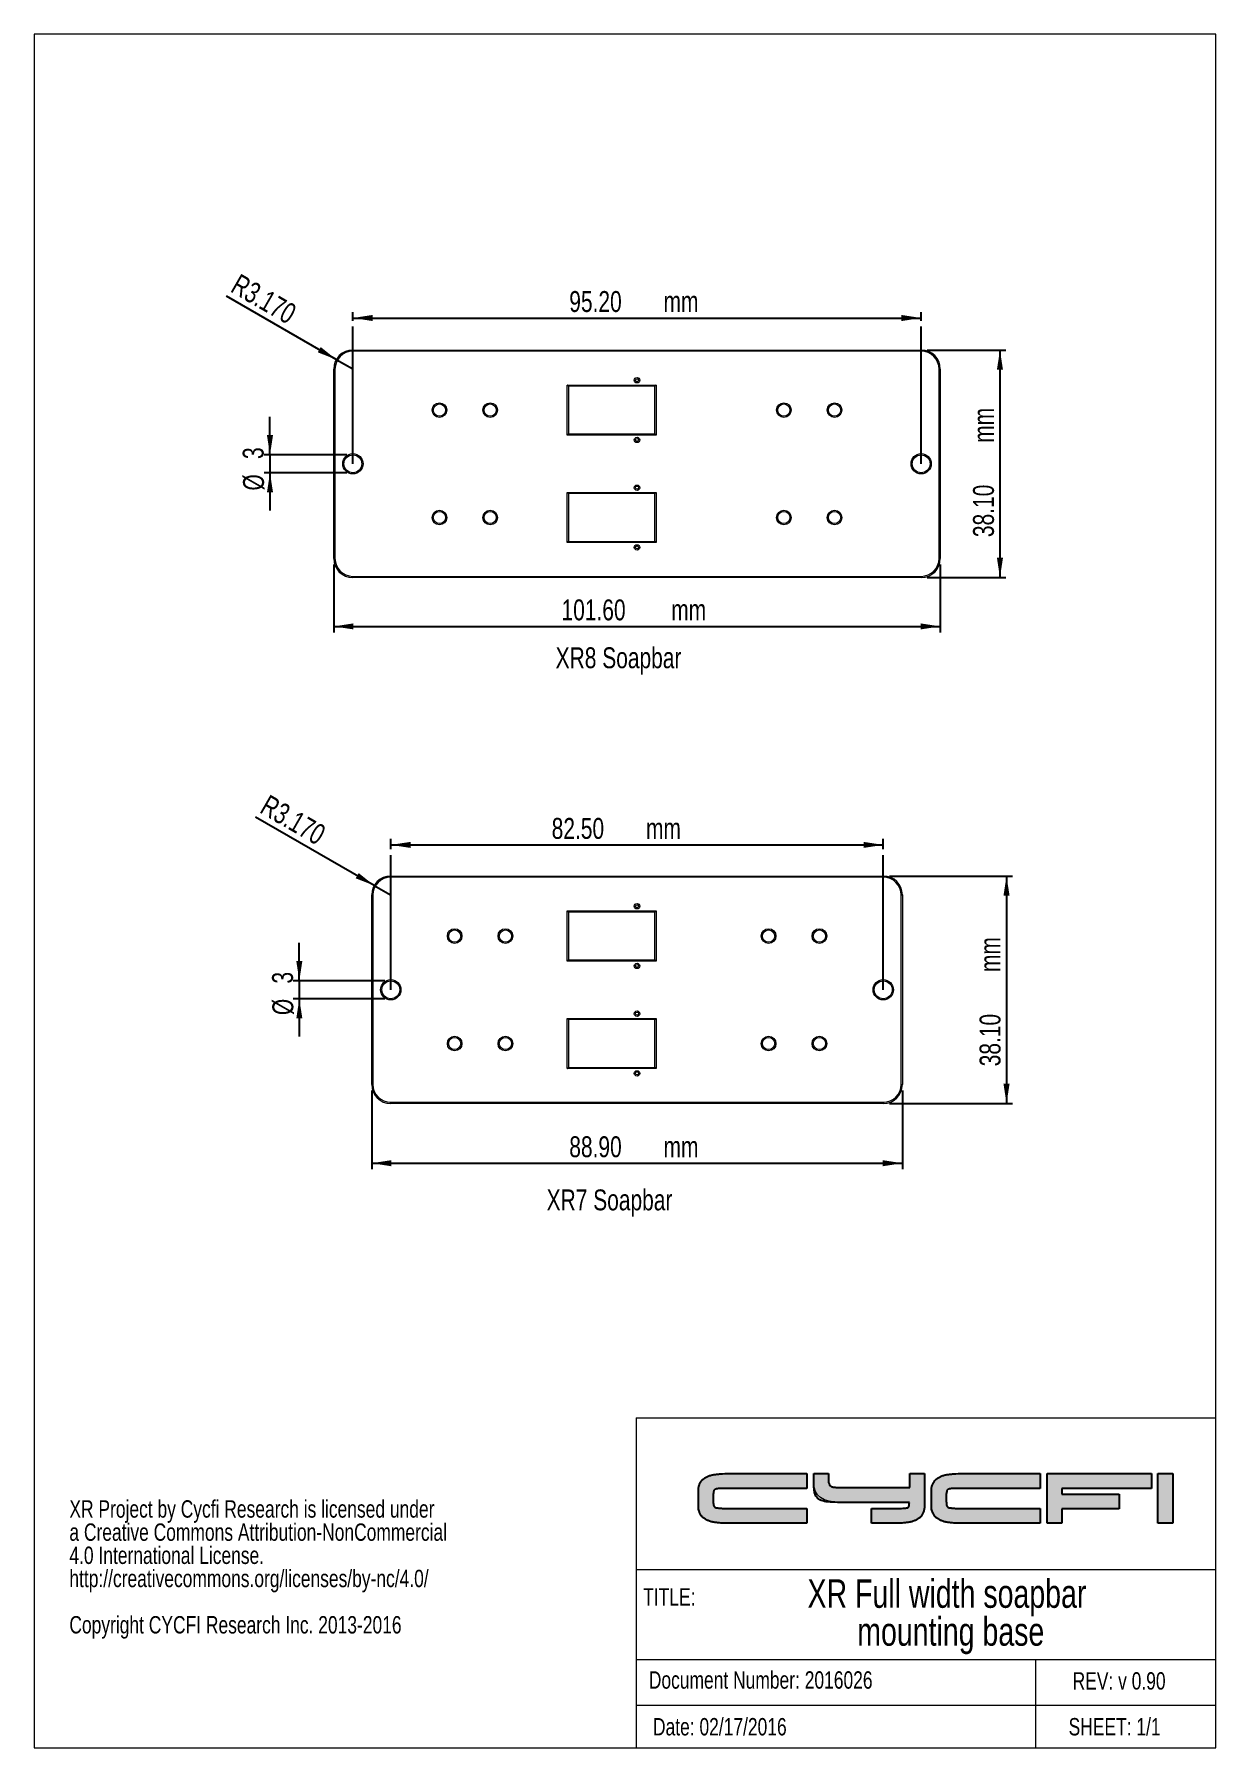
# Model space of a CAD drawing. Header units: millimetres. Extents: x 6 to 204, y 5 to 292.
import ezdxf

# ---------------------------------------------------------------- set-up
doc = ezdxf.new("R2010")
doc.units = ezdxf.units.MM
doc.layers.add('LAYER_1', color=179, linetype='Continuous')
doc.layers.add('SLD-0', color=179, linetype='Continuous')
doc.styles.add('SLDTEXTSTYLE0', font='TXT', dxfattribs={"width": 0.75})
doc.dimstyles.new('SLDDIMSTYLE0', dxfattribs={"dimtxt": 3.5, "dimasz": 3.302, "dimexe": 0, "dimexo": 0.0625, "dimgap": 0.875, "dimtad": 1, "dimrnd": 1e-09, "dimzin": 4, "dimdsep": 46, "dimtxsty": 'SLDTEXTSTYLE0', "dimsah": 1, "dimcen": 0.09, "dimadec": 0, "dimazin": 1, "dimtfac": 1, "dimtofl": 0, "dimtmove": 0, "dimatfit": 3, "dimfxl": 1, "dimfrac": 2, "dimtolj": 1, "dimtzin": 12, "dimarcsym": 0})
doc.dimstyles.new('SLDDIMSTYLE1', dxfattribs={"dimtxt": 3.5, "dimasz": 3.302, "dimexe": 0, "dimexo": 0.0625, "dimgap": 0.875, "dimtad": 1, "dimdec": 3, "dimrnd": 1e-09, "dimzin": 12, "dimdsep": 46, "dimtxsty": 'SLDTEXTSTYLE0', "dimsah": 1, "dimcen": 0.09, "dimadec": 0, "dimazin": 3, "dimtfac": 1, "dimtdec": 3, "dimtmove": 0, "dimatfit": 0, "dimfxl": 1, "dimfrac": 2, "dimtolj": 1, "dimtzin": 12, "dimarcsym": 0})
doc.dimstyles.new('SLDDIMSTYLE2', dxfattribs={"dimtxt": 3.5, "dimasz": 3.302, "dimexe": 0, "dimexo": 0.0625, "dimgap": 0.875, "dimtad": 1, "dimdec": 3, "dimrnd": 1e-09, "dimzin": 4, "dimdsep": 46, "dimtxsty": 'SLDTEXTSTYLE0', "dimsah": 1, "dimcen": 0, "dimadec": 0, "dimazin": 1, "dimtfac": 1, "dimtdec": 3, "dimtofl": 0, "dimtmove": 0, "dimatfit": 3, "dimfxl": 1, "dimfrac": 2, "dimtolj": 1, "dimtzin": 12, "dimarcsym": 0})

# ---------------------------------------------------------------- blocks, each defined once
blk = doc.blocks.new('SW_NOTE_0')
at = {"color": 0, "linetype": 'Continuous', "lineweight": 0, "char_height": 4.7625, "attachment_point": 2, "style": 'SLDTEXTSTYLE0'}
for s, insert in [('XR Full width soapbar', (32.44, 6.14)), ('mounting base', (33.08, -0.21))]:
    blk.add_mtext(s, dxfattribs=dict(at, insert=insert))
blk = doc.blocks.new('SW_NOTE_1')
at = {"color": 0, "linetype": 'Continuous', "lineweight": 0, "char_height": 2.9104, "attachment_point": 1, "style": 'SLDTEXTSTYLE0'}
for s, insert in [('XR Project by Cycfi Research is licensed under', (0, 3.75)), ('a Creative Commons Attribution-NonCommercial', (0, -0.13)), ('4.0 International License.', (0, -4.01)), ('http://creativecommons.org/licenses/by-nc/4.0/', (0, -7.89)), ('Copyright CYCFI Research Inc. 2013-2016', (0, -15.65))]:
    blk.add_mtext(s, dxfattribs=dict(at, insert=insert))
blk = doc.blocks.new('_D')
at = {"layer": 'SLD-0'}
for p, q in [((59.77, 243.55), (59.77, 245)), ((59.77, 244), (154.97, 244)), ((154.97, 243.55), (154.97, 245))]:
    blk.add_line(p, q, dxfattribs=at)
for points in [[(59.77, 244), (63.07, 243.49), (63.07, 244.51)], [(154.97, 244), (151.67, 244.51), (151.67, 243.49)]]:
    blk.add_solid(points, dxfattribs=at)
at = {"layer": 'SLD-0', "char_height": 3.5, "attachment_point": 1, "style": 'SLDTEXTSTYLE0'}
for s, insert in [('95.20', (96.02, 248.51, 0.1)), ('mm', (111.81, 248.51, 0.1))]:
    blk.add_mtext(s, dxfattribs=dict(at, insert=insert))
blk = doc.blocks.new('_D_1')
at = {"layer": 'SLD-0'}
for p, q in [((66.12, 155.02), (66.12, 156.75)), ((66.12, 155.75), (148.62, 155.75)), ((148.62, 155.02), (148.62, 156.75))]:
    blk.add_line(p, q, dxfattribs=at)
for points in [[(66.12, 155.75), (69.42, 155.24), (69.42, 156.25)], [(148.62, 155.75), (145.32, 156.25), (145.32, 155.24)]]:
    blk.add_solid(points, dxfattribs=at)
at = {"layer": 'SLD-0', "char_height": 3.5, "attachment_point": 1, "style": 'SLDTEXTSTYLE0'}
for s, insert in [('82.50', (93.07, 160.26, 0.1)), ('mm', (108.87, 160.26, 0.1))]:
    blk.add_mtext(s, dxfattribs=dict(at, insert=insert))
blk = doc.blocks.new('_D_2')
at = {"layer": 'SLD-0'}
for p, q in [((156, 238.63), (169.17, 238.63)), ((168.17, 238.63), (168.17, 200.53)), ((156, 200.53), (169.17, 200.53))]:
    blk.add_line(p, q, dxfattribs=at)
for points in [[(168.17, 238.63), (167.66, 235.33), (168.68, 235.33)], [(168.17, 200.53), (168.68, 203.83), (167.66, 203.83)]]:
    blk.add_solid(points, dxfattribs=at)
at = {"layer": 'SLD-0', "char_height": 3.5, "attachment_point": 1, "rotation": 90, "style": 'SLDTEXTSTYLE0'}
for s, insert in [('mm', (163.66, 223.1, -48.85)), ('38.10', (163.66, 207.3, -48.85))]:
    blk.add_mtext(s, dxfattribs=dict(at, insert=insert))
blk = doc.blocks.new('_D_3')
at = {"layer": 'SLD-0'}
for p, q in [((45.88, 221.08), (45.88, 227.43)), ((58.77, 221.08), (44.88, 221.08)), ((45.88, 221.08), (45.88, 218.08)), ((58.77, 218.08), (44.88, 218.08)), ((45.88, 218.08), (45.88, 211.73))]:
    blk.add_line(p, q, dxfattribs=at)
for points in [[(45.88, 221.08), (46.39, 224.38), (45.37, 224.38)], [(45.88, 218.08), (45.37, 214.78), (46.39, 214.78)]]:
    blk.add_solid(points, dxfattribs=at)
at = {"layer": 'SLD-0', "char_height": 3.5, "attachment_point": 1, "rotation": 90, "style": 'SLDTEXTSTYLE0'}
for s, insert in [('3', (41.31, 220.38, -48.85)), ('%%c', (41.37, 215.1, -48.85))]:
    blk.add_mtext(s, dxfattribs=dict(at, insert=insert))
blk = doc.blocks.new('_D_4')
at = {"layer": 'SLD-0'}
for q in [(38.58, 247.67), (59.74, 235.46)]:
    blk.add_line((56.99, 237.04), q, dxfattribs=at)
blk.add_solid([(56.99, 237.04), (54.39, 239.13), (53.88, 238.25)], dxfattribs=at)
at = {"layer": 'SLD-0', "insert": (40.82, 251.54, -48.85), "char_height": 3.5, "attachment_point": 1, "rotation": 330, "style": 'SLDTEXTSTYLE0'}
blk.add_mtext('R3.170', dxfattribs=at)
blk = doc.blocks.new('_D_5')
at = {"layer": 'SLD-0'}
for p, q in [((56.57, 202.7), (56.57, 191.34)), ((158.17, 202.7), (158.17, 191.34)), ((56.57, 192.34), (158.17, 192.34))]:
    blk.add_line(p, q, dxfattribs=at)
for points in [[(56.57, 192.34), (59.87, 191.84), (59.87, 192.85)], [(158.17, 192.34), (154.87, 192.85), (154.87, 191.84)]]:
    blk.add_solid(points, dxfattribs=at)
at = {"layer": 'SLD-0', "char_height": 3.5, "attachment_point": 1, "style": 'SLDTEXTSTYLE0'}
for s, insert in [('101.60', (94.72, 196.86, -48.85)), ('mm', (113.1, 196.86, -48.85))]:
    blk.add_mtext(s, dxfattribs=dict(at, insert=insert))
blk = doc.blocks.new('_D_6')
at = {"layer": 'SLD-0'}
for p, q in [((50.79, 132.98), (50.79, 139.33)), ((65.12, 132.98), (49.79, 132.98)), ((50.79, 132.98), (50.79, 129.98)), ((65.12, 129.98), (49.79, 129.98)), ((50.79, 129.98), (50.79, 123.63))]:
    blk.add_line(p, q, dxfattribs=at)
for points in [[(50.79, 132.98), (51.3, 136.28), (50.29, 136.28)], [(50.79, 129.98), (50.29, 126.68), (51.3, 126.68)]]:
    blk.add_solid(points, dxfattribs=at)
at = {"layer": 'SLD-0', "char_height": 3.5, "attachment_point": 1, "rotation": 90, "style": 'SLDTEXTSTYLE0'}
for s, insert in [('3', (46.23, 132.52, -48.85)), ('%%c', (46.28, 127.24, -48.85))]:
    blk.add_mtext(s, dxfattribs=dict(at, insert=insert))
blk = doc.blocks.new('_D_7')
at = {"layer": 'SLD-0'}
for q in [(43.48, 160.41), (66.09, 147.36)]:
    blk.add_line((63.34, 148.94), q, dxfattribs=at)
blk.add_solid([(63.34, 148.94), (60.74, 151.03), (60.23, 150.15)], dxfattribs=at)
at = {"layer": 'SLD-0', "insert": (45.72, 164.29, -48.85), "char_height": 3.5, "attachment_point": 1, "rotation": 330, "style": 'SLDTEXTSTYLE0'}
blk.add_mtext('R3.170', dxfattribs=at)
blk = doc.blocks.new('_D_8')
at = {"layer": 'SLD-0'}
for p, q in [((62.92, 114.6), (62.92, 101.43)), ((151.82, 114.6), (151.82, 101.43)), ((62.92, 102.43), (151.82, 102.43))]:
    blk.add_line(p, q, dxfattribs=at)
for points in [[(62.92, 102.43), (66.22, 101.92), (66.22, 102.94)], [(151.82, 102.43), (148.52, 102.94), (148.52, 101.92)]]:
    blk.add_solid(points, dxfattribs=at)
at = {"layer": 'SLD-0', "char_height": 3.5, "attachment_point": 1, "style": 'SLDTEXTSTYLE0'}
for s, insert in [('88.90', (96.02, 106.94, -48.85)), ('mm', (111.81, 106.94, -48.85))]:
    blk.add_mtext(s, dxfattribs=dict(at, insert=insert))
blk = doc.blocks.new('_D_9')
at = {"layer": 'SLD-0'}
for p, q in [((149.65, 150.53), (170.27, 150.53)), ((169.27, 150.53), (169.27, 112.43)), ((149.65, 112.43), (170.27, 112.43))]:
    blk.add_line(p, q, dxfattribs=at)
for points in [[(169.27, 150.53), (168.76, 147.23), (169.78, 147.23)], [(169.27, 112.43), (169.78, 115.73), (168.76, 115.73)]]:
    blk.add_solid(points, dxfattribs=at)
at = {"layer": 'SLD-0', "char_height": 3.5, "attachment_point": 1, "rotation": 90, "style": 'SLDTEXTSTYLE0'}
for s, insert in [('mm', (164.76, 134.45, -48.85)), ('38.10', (164.76, 118.66, -48.85))]:
    blk.add_mtext(s, dxfattribs=dict(at, insert=insert))
blk = doc.blocks.new('BLOCK 2')
at = {"layer": 'LAYER_1', "lineweight": 0}
for p, q in [((12.25, -6.33), (25.47, -6.33)), ((25.47, -6.33), (25.47, -8.81)), ((26.62, -6.33), (29.1, -6.33)), ((29.1, -6.33), (29.1, -7.85)), ((42.69, -8.67), (42.69, -6.33)), ((42.69, -6.33), (45.17, -6.33)), ((45.17, -6.33), (45.17, -11.29)), ((51.3, -6.33), (64.52, -6.33)), ((64.52, -6.33), (64.52, -8.81)), ((65.68, -6.33), (83.16, -6.33)), ((65.68, -14.64), (65.68, -6.33)), ((83.16, -6.33), (83.16, -8.81)), ((84.26, -14.64), (84.26, -6.33)), ((84.26, -6.33), (86.74, -6.33)), ((86.74, -6.33), (86.74, -14.64)), ((7.27, -11.64), (7.27, -9.33)), ((9.75, -9.97), (9.75, -11)), ((25.47, -8.81), (12.25, -8.81)), ((31.24, -8.67), (42.69, -8.67)), ((46.32, -11.64), (46.32, -9.33)), ((48.8, -9.97), (48.8, -10.65)), ((64.52, -8.81), (51.3, -8.81)), ((68.16, -8.81), (68.14, -9.77)), ((68.14, -9.77), (77.79, -9.78)), ((83.16, -8.81), (68.16, -8.81)), ((77.79, -9.78), (77.79, -12.25)), ((12.25, -12.16), (25.47, -12.16)), ((25.47, -12.16), (25.47, -14.64)), ((36.26, -14.64), (36.26, -12.16)), ((36.26, -12.16), (40.19, -12.16)), ((51.3, -12.16), (64.52, -12.16)), ((64.52, -12.16), (64.52, -14.64)), ((77.79, -12.25), (68.14, -12.25)), ((68.14, -12.25), (68.16, -14.64)), ((25.47, -14.64), (12.25, -14.64)), ((40.19, -14.64), (36.26, -14.64)), ((64.52, -14.64), (51.3, -14.64)), ((68.16, -14.64), (65.68, -14.64)), ((86.74, -14.64), (84.26, -14.64))]:
    blk.add_line(p, q, dxfattribs=at)
for points, degree in [([(7.27, -9.33), (7.27, -8.77), (7.38, -8.29), (7.6, -7.9)], 3), ([(7.6, -7.9), (7.82, -7.49), (8.16, -7.16), (8.61, -6.92)], 3), ([(8.61, -6.92), (9.02, -6.7), (9.54, -6.55), (10.16, -6.46)], 3), ([(10.16, -6.46), (10.74, -6.37), (11.45, -6.33), (12.25, -6.33)], 3), ([(26.62, -7.82), (26.62, -7.56), (26.62, -6.33)], 2), ([(31.25, -11.15), (28.11, -11.14), (26.62, -10.13), (26.62, -7.82)], 3), ([(29.1, -7.85), (29.1, -8.01), (29.12, -7.86), (29.16, -8.03)], 3), ([(29.16, -8.03), (29.2, -8.18), (29.33, -8.32), (29.45, -8.41)], 3), ([(29.45, -8.41), (29.61, -8.53), (29.73, -8.55), (30.02, -8.6)], 3), ([(30.02, -8.6), (30.33, -8.65), (30.74, -8.67), (31.24, -8.67)], 3), ([(46.32, -9.33), (46.32, -8.77), (46.43, -8.29), (46.64, -7.9)], 3), ([(46.64, -7.9), (46.86, -7.49), (47.2, -7.16), (47.65, -6.92)], 3), ([(47.65, -6.92), (48.07, -6.7), (48.59, -6.55), (49.21, -6.46)], 3), ([(49.21, -6.46), (49.79, -6.37), (50.49, -6.33), (51.3, -6.33)], 3), ([(9.8, -9.47), (9.76, -9.77), (9.75, -9.83), (9.75, -9.97)], 3), ([(9.75, -11), (9.75, -11.14), (9.78, -11.3), (9.8, -11.51)], 3), ([(10.04, -8.99), (9.89, -9.09), (9.85, -9.23), (9.8, -9.47)], 3), ([(10.67, -8.83), (10.24, -8.88), (10.15, -8.94), (10.04, -8.99)], 3), ([(12.25, -8.81), (11.59, -8.81), (11.05, -8.79), (10.67, -8.83)], 3), ([(42.62, -11.15), (34.39, -11.15), (31.25, -11.15)], 2), ([(42.49, -11.93), (42.63, -11.81), (42.6, -11.16), (42.62, -11.15)], 3), ([(45.17, -11.29), (45.17, -11.84), (45.06, -12.68), (44.85, -13.07)], 3), ([(48.85, -9.47), (48.81, -9.77), (48.8, -9.83), (48.8, -9.97)], 3), ([(48.8, -10.65), (48.8, -10.78), (48.82, -11.3), (48.85, -11.51)], 3), ([(49.09, -8.99), (48.93, -9.09), (48.9, -9.23), (48.85, -9.47)], 3), ([(49.71, -8.83), (49.29, -8.88), (49.19, -8.94), (49.09, -8.99)], 3), ([(51.3, -8.81), (50.64, -8.81), (50.09, -8.79), (49.71, -8.83)], 3), ([(7.6, -13.07), (7.38, -12.68), (7.27, -12.2), (7.27, -11.64)], 3), ([(8.61, -14.05), (8.16, -13.81), (7.82, -13.48), (7.6, -13.07)], 3), ([(10.16, -14.51), (9.54, -14.43), (9.02, -14.27), (8.61, -14.05)], 3), ([(9.8, -11.51), (9.81, -11.51), (9.81, -11.76), (10.03, -11.92)], 3), ([(10.03, -11.92), (10.28, -12.11), (10.4, -12.07), (10.69, -12.1)], 3), ([(10.69, -12.1), (11.07, -12.14), (11.59, -12.16), (12.25, -12.16)], 3), ([(40.19, -12.16), (40.85, -12.16), (41.4, -12.16), (41.78, -12.12)], 3), ([(41.78, -12.12), (42.2, -12.08), (42.36, -12.05), (42.49, -11.93)], 3), ([(43.84, -14.05), (43.42, -14.27), (42.9, -14.43), (42.28, -14.51)], 3), ([(44.85, -13.07), (44.63, -13.48), (44.29, -13.81), (43.84, -14.05)], 3), ([(46.64, -13.07), (46.43, -12.68), (46.32, -12.2), (46.32, -11.64)], 3), ([(47.65, -14.05), (47.2, -13.81), (46.86, -13.48), (46.64, -13.07)], 3), ([(49.21, -14.51), (48.59, -14.43), (48.07, -14.27), (47.65, -14.05)], 3), ([(48.85, -11.51), (48.85, -11.51), (48.86, -11.76), (49.07, -11.92)], 3), ([(49.07, -11.92), (49.32, -12.11), (49.45, -12.07), (49.74, -12.1)], 3), ([(49.74, -12.1), (50.12, -12.14), (50.64, -12.16), (51.3, -12.16)], 3), ([(12.25, -14.64), (11.45, -14.64), (10.74, -14.6), (10.16, -14.51)], 3), ([(42.28, -14.51), (41.7, -14.6), (41, -14.64), (40.19, -14.64)], 3), ([(51.3, -14.64), (50.49, -14.64), (49.79, -14.6), (49.21, -14.51)], 3)]:
    blk.add_open_spline(points, degree=degree, dxfattribs=at)

msp = doc.modelspace()

# ---------------------------------------------------------------- hatches: boundary and pattern name
at = {"layer": 'LAYER_1'}
h = msp.add_hatch(color=250, dxfattribs=at)
edge = h.paths.add_edge_path(flags=0)
edge.add_line((135.8423, 44.6035), (135.8423, 42.1265))
edge.add_line((135.8423, 42.1265), (122.6238, 42.1265))
edge.add_spline(control_points=[(122.6238, 42.1265), (121.8177, 42.1265), (121.1145, 42.1688), (120.5333, 42.2525), (119.9167, 42.3411), (119.3937, 42.4985), (118.9796, 42.7194), (118.529, 42.9595), (118.1882, 43.2871), (117.9674, 43.6933), (117.7542, 44.0853), (117.6453, 44.5683), (117.6453, 45.1285)], knot_values=[0, 0, 0, 0, 1, 2, 3, 4, 5, 6, 7, 8, 9, 10, 10, 10, 10], weights=[1, 1, 1, 1, 1, 1, 1, 1, 1, 1, 1, 1, 1], degree=3, periodic=0)
edge.add_line((117.6453, 45.1285), (117.6453, 47.4333))
edge.add_spline(control_points=[(117.6453, 47.4333), (117.6453, 47.9935), (117.7542, 48.4765), (117.9678, 48.8689), (118.1882, 49.2747), (118.529, 49.6023), (118.9799, 49.8428), (119.3937, 50.0633), (119.9167, 50.2207), (120.5337, 50.3092), (121.1169, 50.393), (121.8201, 50.4353), (122.6238, 50.4353)], knot_values=[0, 0, 0, 0, 1, 2, 3, 4, 5, 6, 7, 8, 9, 10, 10, 10, 10], weights=[1, 1, 1, 1, 1, 1, 1, 1, 1, 1, 1, 1, 1], degree=3, periodic=0)
edge.add_line((122.6238, 50.4353), (135.8423, 50.4353))
edge.add_line((135.8423, 50.4353), (135.8423, 47.9583))
edge.add_line((135.8423, 47.9583), (122.6238, 47.9583))
edge.add_spline(control_points=[(122.6238, 47.9583), (121.9658, 47.9583), (121.4194, 47.9742), (121.0404, 47.9318), (120.6136, 47.8846), (120.5182, 47.8315), (120.4165, 47.7723), (120.257, 47.6793), (120.2229, 47.5404), (120.1712, 47.2975), (120.1351, 47.0016), (120.1227, 46.9327), (120.1227, 46.7946)], knot_values=[0, 0, 0, 0, 1, 2, 3, 4, 5, 6, 7, 8, 9, 10, 10, 10, 10], weights=[1, 1, 1, 1, 1, 1, 1, 1, 1, 1, 1, 1, 1], degree=3, periodic=0)
edge.add_line((120.1227, 46.7946), (120.1227, 45.7669))
edge.add_spline(control_points=[(120.1227, 45.7669), (120.1227, 45.6291), (120.1478, 45.471), (120.173, 45.2608), (120.1785, 45.2532), (120.1854, 45.0072), (120.3983, 44.8443), (120.6474, 44.6538), (120.7748, 44.6979), (121.0615, 44.6669), (121.4411, 44.6259), (121.9665, 44.6035), (122.6238, 44.6035)], knot_values=[0, 0, 0, 0, 1, 2, 3, 4, 5, 6, 7, 8, 9, 10, 10, 10, 10], weights=[1, 1, 1, 1, 1, 1, 1, 1, 1, 1, 1, 1, 1], degree=3, periodic=0)
edge.add_line((122.6238, 44.6035), (135.8423, 44.6035))
h = msp.add_hatch(color=250, dxfattribs=at)
edge = h.paths.add_edge_path(flags=0)
edge.add_spline(control_points=[(155.542, 45.4813), (155.542, 44.9225), (155.4335, 44.085), (155.2199, 43.6929), (154.9987, 43.2868), (154.6584, 42.9595), (154.2081, 42.719), (153.794, 42.4978), (153.2714, 42.3414), (152.654, 42.2525), (152.0711, 42.1685), (151.368, 42.1265), (150.5639, 42.1265)], knot_values=[0, 0, 0, 0, 1, 2, 3, 4, 5, 6, 7, 8, 9, 10, 10, 10, 10], weights=[1, 1, 1, 1, 1, 1, 1, 1, 1, 1, 1, 1, 1], degree=3, periodic=0)
edge.add_line((150.5639, 42.1265), (146.6282, 42.1265))
edge.add_line((146.6282, 42.1265), (146.6282, 44.6031))
edge.add_line((146.6282, 44.6031), (150.5639, 44.6031))
edge.add_spline(control_points=[(150.5639, 44.6031), (151.2212, 44.6031), (151.7741, 44.6018), (152.149, 44.6441), (152.57, 44.691), (152.7277, 44.7158), (152.8642, 44.8343), (153.002, 44.9542), (152.9744, 45.6019), (152.9944, 45.6201)], knot_values=[0, 0, 0, 0, 1, 2, 3, 4, 5, 6, 7, 7, 7, 7], weights=[1, 1, 1, 1, 1, 1, 1, 1, 1, 1], degree=3, periodic=0)
edge.add_spline(control_points=[(152.9944, 45.6201), (144.7582, 45.6156), (141.6197, 45.6201), (138.4812, 45.6246), (136.993, 46.6337), (136.993, 48.9498), (136.993, 49.2115), (136.993, 50.4353)], knot_values=[0, 0, 0, 0, 1, 2, 3, 4, 5, 5, 5, 5], weights=[1, 1, 1, 1, 1, 1, 1, 1], degree=3, periodic=0)
edge.add_line((136.993, 50.4353), (139.4696, 50.4353))
edge.add_line((139.4696, 50.4353), (139.4696, 48.9202))
edge.add_spline(control_points=[(139.4696, 48.9202), (139.4696, 48.7579), (139.4917, 48.9098), (139.5368, 48.7397), (139.5764, 48.5901), (139.6977, 48.4513), (139.8172, 48.3607), (139.9823, 48.2363), (140.107, 48.2136), (140.3878, 48.1702), (140.6995, 48.1216), (141.1102, 48.0968), (141.6077, 48.0968)], knot_values=[0, 0, 0, 0, 1, 2, 3, 4, 5, 6, 7, 8, 9, 10, 10, 10, 10], weights=[1, 1, 1, 1, 1, 1, 1, 1, 1, 1, 1, 1, 1], degree=3, periodic=0)
edge.add_line((141.6077, 48.0968), (153.065, 48.0968))
edge.add_line((153.065, 48.0968), (153.065, 50.4353))
edge.add_line((153.065, 50.4353), (155.542, 50.4353))
edge.add_line((155.542, 50.4353), (155.542, 45.4813))
h = msp.add_hatch(color=250, dxfattribs=at)
edge = h.paths.add_edge_path(flags=0)
edge.add_line((174.8892, 44.6035), (174.8892, 42.1265))
edge.add_line((174.8892, 42.1265), (161.6703, 42.1265))
edge.add_spline(control_points=[(161.6703, 42.1265), (160.8642, 42.1265), (160.1607, 42.1688), (159.5799, 42.2525), (158.9632, 42.3411), (158.4402, 42.4985), (158.0261, 42.7194), (157.5757, 42.9595), (157.235, 43.2871), (157.0138, 43.6933), (156.8005, 44.0853), (156.692, 44.5683), (156.692, 45.1285)], knot_values=[0, 0, 0, 0, 1, 2, 3, 4, 5, 6, 7, 8, 9, 10, 10, 10, 10], weights=[1, 1, 1, 1, 1, 1, 1, 1, 1, 1, 1, 1, 1], degree=3, periodic=0)
edge.add_line((156.692, 45.1285), (156.692, 47.4333))
edge.add_spline(control_points=[(156.692, 47.4333), (156.692, 47.9935), (156.8005, 48.4765), (157.0141, 48.8689), (157.235, 49.2747), (157.5757, 49.6023), (158.0261, 49.8428), (158.4402, 50.0633), (158.9632, 50.2207), (159.5806, 50.3092), (160.1635, 50.393), (160.867, 50.4353), (161.6703, 50.4353)], knot_values=[0, 0, 0, 0, 1, 2, 3, 4, 5, 6, 7, 8, 9, 10, 10, 10, 10], weights=[1, 1, 1, 1, 1, 1, 1, 1, 1, 1, 1, 1, 1], degree=3, periodic=0)
edge.add_line((161.6703, 50.4353), (174.8892, 50.4353))
edge.add_line((174.8892, 50.4353), (174.8892, 47.9583))
edge.add_line((174.8892, 47.9583), (161.6703, 47.9583))
edge.add_spline(control_points=[(161.6703, 47.9583), (161.0123, 47.9583), (160.4659, 47.9742), (160.087, 47.9318), (159.6605, 47.8846), (159.5647, 47.8315), (159.4627, 47.7723), (159.3036, 47.6793), (159.2698, 47.5404), (159.2181, 47.2975), (159.1816, 47.0016), (159.1692, 46.9327), (159.1692, 46.7946)], knot_values=[0, 0, 0, 0, 1, 2, 3, 4, 5, 6, 7, 8, 9, 10, 10, 10, 10], weights=[1, 1, 1, 1, 1, 1, 1, 1, 1, 1, 1, 1, 1], degree=3, periodic=0)
edge.add_line((159.1692, 46.7946), (159.1692, 46.1197))
edge.add_spline(control_points=[(159.1692, 46.1197), (159.1692, 45.9819), (159.194, 45.471), (159.2195, 45.2608), (159.225, 45.2532), (159.2319, 45.0072), (159.4448, 44.8443), (159.6936, 44.6538), (159.8217, 44.6979), (160.1083, 44.6669), (160.4873, 44.6259), (161.013, 44.6035), (161.6703, 44.6035)], knot_values=[0, 0, 0, 0, 1, 2, 3, 4, 5, 6, 7, 8, 9, 10, 10, 10, 10], weights=[1, 1, 1, 1, 1, 1, 1, 1, 1, 1, 1, 1, 1], degree=3, periodic=0)
edge.add_line((161.6703, 44.6035), (174.8892, 44.6035))
for points in [[(176.0516, 42.1265), (176.0516, 50.4353), (193.5299, 50.4353), (193.5299, 47.9587), (178.5286, 47.9587), (178.5079, 46.9925), (188.1652, 46.9852), (188.1652, 44.5153), (178.5079, 44.5153), (178.5286, 42.1265)], [(197.1121, 50.4353), (197.1121, 42.1265), (194.6351, 42.1265), (194.6351, 50.4353)]]:
    msp.add_hatch(color=250, dxfattribs=at).paths.add_polyline_path(points, flags=0)

# ---------------------------------------------------------------- linework, layer by layer
at = {"color": 7, "linetype": 'Continuous', "lineweight": 0}
for p, q in [((6.3896, 291.5248), (6.3896, 4.5248)), ((17.1188, 291.5248), (6.3896, 291.5248)), ((204.3188, 291.5248), (17.1188, 291.5248)), ((204.3188, 4.5248), (204.3188, 291.5248)), ((107.2405, 59.7748), (204.3188, 59.7748)), ((107.2405, 59.7748), (107.2405, 4.5248)), ((204.3188, 34.3011), (107.2405, 34.3011)), ((107.2405, 19.2843), (204.3188, 19.2843)), ((174.162, 11.6742), (174.162, 19.2843)), ((107.2405, 11.6742), (204.3188, 11.6742)), ((174.162, 4.5248), (174.162, 11.6742)), ((6.3896, 4.5248), (17.1188, 4.5248)), ((17.1188, 4.5248), (204.3188, 4.5248))]:
    msp.add_line(p, q, dxfattribs=at)
at = {"color": 7, "linetype": 'Continuous', "lineweight": 15}
for p, q in [((59.7371, 238.6276), (59.7371, 238.4276)), ((59.7371, 238.6276), (154.9971, 238.6276)), ((154.9971, 238.4276), (59.7371, 238.4276)), ((154.9971, 238.4276), (154.9971, 238.6276)), ((56.5671, 203.6976), (56.5671, 235.4576)), ((56.5671, 235.4576), (56.7671, 235.4576)), ((56.7671, 235.4576), (56.7671, 203.6976)), ((157.9671, 203.6976), (157.9671, 235.4576)), ((157.9671, 235.4576), (158.1671, 235.4576)), ((158.1671, 235.4576), (158.1671, 203.6976)), ((95.6671, 232.7776), (110.5671, 232.7776)), ((95.6671, 224.3776), (95.6671, 232.7776)), ((110.3671, 232.5776), (95.8671, 232.5776)), ((95.8671, 232.5776), (95.8671, 224.5776)), ((110.3671, 224.5776), (110.3671, 232.5776)), ((110.5671, 232.7776), (110.5671, 224.3776)), ((110.5671, 224.3776), (95.6671, 224.3776)), ((95.8671, 224.5776), (110.3671, 224.5776)), ((95.6671, 214.7776), (110.5671, 214.7776)), ((95.6671, 206.3776), (95.6671, 214.7776)), ((110.3671, 214.5776), (95.8671, 214.5776)), ((95.8671, 214.5776), (95.8671, 206.5776)), ((110.3671, 206.5776), (110.3671, 214.5776)), ((110.5671, 214.7776), (110.5671, 206.3776)), ((110.5671, 206.3776), (95.6671, 206.3776)), ((95.8671, 206.5776), (110.3671, 206.5776)), ((56.5671, 203.6976), (56.7671, 203.6976)), ((157.9671, 203.6976), (158.1671, 203.6976)), ((59.7371, 200.7276), (154.9971, 200.7276)), ((59.7371, 200.5276), (59.7371, 200.7276)), ((154.9971, 200.5276), (59.7371, 200.5276)), ((154.9971, 200.7276), (154.9971, 200.5276)), ((66.0871, 150.5276), (66.0871, 150.3276)), ((66.0871, 150.5276), (148.6471, 150.5276)), ((148.6471, 150.3276), (66.0871, 150.3276)), ((148.6471, 150.3276), (148.6471, 150.5276)), ((62.9171, 115.5976), (62.9171, 147.3576)), ((62.9171, 147.3576), (63.1171, 147.3576)), ((63.1171, 147.3576), (63.1171, 115.5976)), ((151.6171, 147.3576), (151.8171, 147.3576)), ((151.6171, 115.5976), (151.6171, 147.3576)), ((151.8171, 147.3576), (151.8171, 115.5976)), ((95.6671, 144.6776), (110.5671, 144.6776)), ((95.6671, 136.2776), (95.6671, 144.6776)), ((110.3671, 144.4776), (95.8671, 144.4776)), ((95.8671, 144.4776), (95.8671, 136.4776)), ((110.3671, 136.4776), (110.3671, 144.4776)), ((110.5671, 144.6776), (110.5671, 136.2776)), ((110.5671, 136.2776), (95.6671, 136.2776)), ((95.8671, 136.4776), (110.3671, 136.4776)), ((95.6671, 126.6776), (110.5671, 126.6776)), ((95.6671, 118.2776), (95.6671, 126.6776)), ((110.3671, 126.4776), (95.8671, 126.4776)), ((95.8671, 126.4776), (95.8671, 118.4776)), ((110.3671, 118.4776), (110.3671, 126.4776)), ((110.5671, 126.6776), (110.5671, 118.2776)), ((110.5671, 118.2776), (95.6671, 118.2776)), ((95.8671, 118.4776), (110.3671, 118.4776)), ((62.9171, 115.5976), (63.1171, 115.5976)), ((151.6171, 115.5976), (151.8171, 115.5976)), ((66.0871, 112.6276), (148.6471, 112.6276)), ((66.0871, 112.4276), (66.0871, 112.6276)), ((148.6471, 112.4276), (66.0871, 112.4276)), ((148.6471, 112.6276), (148.6471, 112.4276))]:
    msp.add_line(p, q, dxfattribs=at)
at = {"color": 7, "linetype": 'Continuous', "lineweight": 15, "flags": 128}
for points in [[(95.8671, 232.5776), (95.8633, 232.5814), (95.8519, 232.5928), (95.8334, 232.6113), (95.8085, 232.6362), (95.7782, 232.6665), (95.7437, 232.701), (95.7061, 232.7386), (95.6671, 232.7776)], [(110.5671, 232.7776), (110.5281, 232.7386), (110.4906, 232.701), (110.456, 232.6665), (110.4257, 232.6362), (110.4008, 232.6113), (110.3823, 232.5928), (110.371, 232.5814), (110.3671, 232.5776)], [(95.8671, 224.5776), (95.8633, 224.5737), (95.8519, 224.5624), (95.8334, 224.5439), (95.8085, 224.519), (95.7782, 224.4887), (95.7437, 224.4541), (95.7061, 224.4166), (95.6671, 224.3776)], [(110.5671, 224.3776), (110.5281, 224.4166), (110.4906, 224.4541), (110.456, 224.4887), (110.4257, 224.519), (110.4008, 224.5439), (110.3823, 224.5624), (110.371, 224.5737), (110.3671, 224.5776)], [(95.8671, 214.5776), (95.8633, 214.5814), (95.8519, 214.5928), (95.8334, 214.6113), (95.8085, 214.6362), (95.7782, 214.6665), (95.7437, 214.701), (95.7061, 214.7386), (95.6671, 214.7776)], [(110.5671, 214.7776), (110.5281, 214.7386), (110.4906, 214.701), (110.456, 214.6665), (110.4257, 214.6362), (110.4008, 214.6113), (110.3823, 214.5928), (110.371, 214.5814), (110.3671, 214.5776)], [(95.8671, 206.5776), (95.8633, 206.5737), (95.8519, 206.5624), (95.8334, 206.5439), (95.8085, 206.519), (95.7782, 206.4887), (95.7437, 206.4541), (95.7061, 206.4166), (95.6671, 206.3776)], [(110.5671, 206.3776), (110.5281, 206.4166), (110.4906, 206.4541), (110.456, 206.4887), (110.4257, 206.519), (110.4008, 206.5439), (110.3823, 206.5624), (110.371, 206.5737), (110.3671, 206.5776)], [(95.8671, 144.4776), (95.8633, 144.4814), (95.8519, 144.4928), (95.8334, 144.5113), (95.8085, 144.5362), (95.7782, 144.5665), (95.7437, 144.601), (95.7061, 144.6386), (95.6671, 144.6776)], [(110.3671, 144.4776), (110.371, 144.4814), (110.3823, 144.4928), (110.4008, 144.5113), (110.4257, 144.5362), (110.456, 144.5665), (110.4906, 144.601), (110.5281, 144.6386), (110.5671, 144.6776)], [(95.6671, 136.2776), (95.7061, 136.3166), (95.7437, 136.3541), (95.7782, 136.3887), (95.8085, 136.419), (95.8334, 136.4439), (95.8519, 136.4624), (95.8633, 136.4737), (95.8671, 136.4776)], [(110.5671, 136.2776), (110.5281, 136.3166), (110.4906, 136.3541), (110.456, 136.3887), (110.4257, 136.419), (110.4008, 136.4439), (110.3823, 136.4624), (110.371, 136.4737), (110.3671, 136.4776)], [(95.8671, 126.4776), (95.8633, 126.4814), (95.8519, 126.4928), (95.8334, 126.5113), (95.8085, 126.5362), (95.7782, 126.5665), (95.7437, 126.601), (95.7061, 126.6386), (95.6671, 126.6776)], [(110.3671, 126.4776), (110.371, 126.4814), (110.3823, 126.4928), (110.4008, 126.5113), (110.4257, 126.5362), (110.456, 126.5665), (110.4906, 126.601), (110.5281, 126.6386), (110.5671, 126.6776)], [(95.6671, 118.2776), (95.7061, 118.3166), (95.7437, 118.3541), (95.7782, 118.3887), (95.8085, 118.419), (95.8334, 118.4439), (95.8519, 118.4624), (95.8633, 118.4737), (95.8671, 118.4776)], [(110.5671, 118.2776), (110.5281, 118.3166), (110.4906, 118.3541), (110.456, 118.3887), (110.4257, 118.419), (110.4008, 118.4439), (110.3823, 118.4624), (110.371, 118.4737), (110.3671, 118.4776)]]:
    msp.add_lwpolyline(points, dxfattribs=at)
at = {"color": 7, "linetype": 'Continuous', "lineweight": 15}
for centre, radius in [((107.3671, 233.5776), 0.45), ((107.3671, 233.5776), 0.25), ((74.2671, 228.5776), 1.225), ((74.2671, 228.5776), 1.025), ((82.7671, 228.5776), 1.225), ((82.7671, 228.5776), 1.025), ((131.9671, 228.5776), 1.225), ((131.9671, 228.5776), 1.025), ((140.4671, 228.5776), 1.225), ((140.4671, 228.5776), 1.025), ((107.3671, 223.5776), 0.45), ((59.7671, 219.5776), 1.7), ((59.7671, 219.5776), 1.5), ((107.3671, 223.5776), 0.25), ((154.9671, 219.5776), 1.7), ((154.9671, 219.5776), 1.5), ((107.3671, 215.5776), 0.45), ((107.3671, 215.5776), 0.25), ((74.2671, 210.5776), 1.225), ((74.2671, 210.5776), 1.025), ((82.7671, 210.5776), 1.225), ((82.7671, 210.5776), 1.025), ((131.9671, 210.5776), 1.225), ((131.9671, 210.5776), 1.025), ((140.4671, 210.5776), 1.225), ((140.4671, 210.5776), 1.025), ((107.3671, 205.5776), 0.45), ((107.3671, 205.5776), 0.25), ((107.3671, 145.4776), 0.45), ((107.3671, 145.4776), 0.25), ((76.8171, 140.4776), 1.225), ((76.8171, 140.4776), 1.025), ((85.3171, 140.4776), 1.225), ((85.3171, 140.4776), 1.025), ((129.4171, 140.4776), 1.225), ((129.4171, 140.4776), 1.025), ((137.9171, 140.4776), 1.225), ((137.9171, 140.4776), 1.025), ((107.3671, 135.4776), 0.45), ((107.3671, 135.4776), 0.25), ((66.1171, 131.4776), 1.7), ((66.1171, 131.4776), 1.5), ((148.6171, 131.4776), 1.7), ((148.6171, 131.4776), 1.5), ((107.3671, 127.4776), 0.45), ((107.3671, 127.4776), 0.25), ((76.8171, 122.4776), 1.225), ((76.8171, 122.4776), 1.025), ((85.3171, 122.4776), 1.225), ((85.3171, 122.4776), 1.025), ((129.4171, 122.4776), 1.225), ((129.4171, 122.4776), 1.025), ((137.9171, 122.4776), 1.225), ((137.9171, 122.4776), 1.025), ((107.3671, 117.4776), 0.45), ((107.3671, 117.4776), 0.25)]:
    msp.add_circle(centre, radius, dxfattribs=at)
for centre, radius, start, end in [((59.7371, 235.4576), 3.17, 90, 180), ((59.7371, 235.4576), 2.97, 90, 180), ((154.9971, 235.4576), 3.17, 0, 90), ((154.9971, 235.4576), 2.97, 0, 90), ((59.7371, 203.6976), 3.17, 180, 270), ((59.7371, 203.6976), 2.97, 180, 270), ((154.9971, 203.6976), 2.97, 270, 0), ((154.9971, 203.6976), 3.17, 270, 0), ((66.0871, 147.3576), 3.17, 90, 180), ((66.0871, 147.3576), 2.97, 90, 180), ((148.6471, 147.3576), 3.17, 0, 90), ((148.6471, 147.3576), 2.97, 0, 90), ((66.0871, 115.5976), 3.17, 180, 270), ((66.0871, 115.5976), 2.97, 180, 270), ((148.6471, 115.5976), 2.97, 270, 0), ((148.6471, 115.5976), 3.17, 270, 0)]:
    msp.add_arc(centre, radius, start, end, dxfattribs=at)
at = {"layer": 'LAYER_1'}
for p, q in [((122.6238, 50.4353), (135.8423, 50.4353)), ((135.8423, 50.4353), (135.8423, 47.9583)), ((136.993, 50.4353), (139.4696, 50.4353)), ((139.4696, 50.4353), (139.4696, 48.9202)), ((153.065, 48.0968), (153.065, 50.4353)), ((153.065, 50.4353), (155.542, 50.4353)), ((155.542, 50.4353), (155.542, 45.4813)), ((161.6703, 50.4353), (174.8892, 50.4353)), ((174.8892, 50.4353), (174.8892, 47.9583)), ((176.0516, 50.4353), (193.5299, 50.4353)), ((176.0516, 42.1265), (176.0516, 50.4353)), ((193.5299, 50.4353), (193.5299, 47.9587)), ((194.6351, 42.1265), (194.6351, 50.4353)), ((194.6351, 50.4353), (197.1121, 50.4353)), ((197.1121, 50.4353), (197.1121, 42.1265)), ((117.6453, 45.1285), (117.6453, 47.4333)), ((120.1227, 46.7946), (120.1227, 45.7669)), ((135.8423, 47.9583), (122.6238, 47.9583)), ((141.6077, 48.0968), (153.065, 48.0968)), ((156.692, 45.1285), (156.692, 47.4333)), ((159.1692, 46.7946), (159.1692, 46.1197)), ((174.8892, 47.9583), (161.6703, 47.9583)), ((178.5286, 47.9587), (178.5079, 46.9925)), ((178.5079, 46.9925), (188.1652, 46.9852)), ((193.5299, 47.9587), (178.5286, 47.9587)), ((188.1652, 46.9852), (188.1652, 44.5153)), ((122.6238, 44.6035), (135.8423, 44.6035)), ((135.8423, 44.6035), (135.8423, 42.1265)), ((146.6282, 42.1265), (146.6282, 44.6031)), ((146.6282, 44.6031), (150.5639, 44.6031)), ((161.6703, 44.6035), (174.8892, 44.6035)), ((174.8892, 44.6035), (174.8892, 42.1265)), ((188.1652, 44.5153), (178.5079, 44.5153)), ((178.5079, 44.5153), (178.5286, 42.1265)), ((135.8423, 42.1265), (122.6238, 42.1265)), ((150.5639, 42.1265), (146.6282, 42.1265)), ((174.8892, 42.1265), (161.6703, 42.1265)), ((178.5286, 42.1265), (176.0516, 42.1265)), ((197.1121, 42.1265), (194.6351, 42.1265))]:
    msp.add_line(p, q, dxfattribs=at)
for points in [[(117.6453, 47.4333), (117.6453, 47.9935), (117.7542, 48.4765), (117.9678, 48.8689), (118.1882, 49.2747), (118.529, 49.6023), (118.9799, 49.8428), (119.3937, 50.0633), (119.9167, 50.2207), (120.5337, 50.3092), (121.1169, 50.393), (121.8201, 50.4353), (122.6238, 50.4353)], [(152.9944, 45.6201), (144.7582, 45.6156), (141.6197, 45.6201), (138.4812, 45.6246), (136.993, 46.6337), (136.993, 48.9498), (136.993, 49.2115), (136.993, 50.4353)], [(139.4696, 48.9202), (139.4696, 48.7579), (139.4917, 48.9098), (139.5368, 48.7397), (139.5764, 48.5901), (139.6977, 48.4513), (139.8172, 48.3607), (139.9823, 48.2363), (140.107, 48.2136), (140.3878, 48.1702), (140.6995, 48.1216), (141.1102, 48.0968), (141.6077, 48.0968)], [(156.692, 47.4333), (156.692, 47.9935), (156.8005, 48.4765), (157.0141, 48.8689), (157.235, 49.2747), (157.5757, 49.6023), (158.0261, 49.8428), (158.4402, 50.0633), (158.9632, 50.2207), (159.5806, 50.3092), (160.1635, 50.393), (160.867, 50.4353), (161.6703, 50.4353)], [(122.6238, 47.9583), (121.9658, 47.9583), (121.4194, 47.9742), (121.0404, 47.9318), (120.6136, 47.8846), (120.5182, 47.8315), (120.4165, 47.7723), (120.257, 47.6793), (120.2229, 47.5404), (120.1712, 47.2975), (120.1351, 47.0016), (120.1227, 46.9327), (120.1227, 46.7946)], [(161.6703, 47.9583), (161.0123, 47.9583), (160.4659, 47.9742), (160.087, 47.9318), (159.6605, 47.8846), (159.5647, 47.8315), (159.4627, 47.7723), (159.3036, 47.6793), (159.2698, 47.5404), (159.2181, 47.2975), (159.1816, 47.0016), (159.1692, 46.9327), (159.1692, 46.7946)], [(159.1692, 46.1197), (159.1692, 45.9819), (159.194, 45.471), (159.2195, 45.2608), (159.225, 45.2532), (159.2319, 45.0072), (159.4448, 44.8443), (159.6936, 44.6538), (159.8217, 44.6979), (160.1083, 44.6669), (160.4873, 44.6259), (161.013, 44.6035), (161.6703, 44.6035)], [(122.6238, 42.1265), (121.8177, 42.1265), (121.1145, 42.1688), (120.5333, 42.2525), (119.9167, 42.3411), (119.3937, 42.4985), (118.9796, 42.7194), (118.529, 42.9595), (118.1882, 43.2871), (117.9674, 43.6933), (117.7542, 44.0853), (117.6453, 44.5683), (117.6453, 45.1285)], [(120.1227, 45.7669), (120.1227, 45.6291), (120.1478, 45.471), (120.173, 45.2608), (120.1785, 45.2532), (120.1854, 45.0072), (120.3983, 44.8443), (120.6474, 44.6538), (120.7748, 44.6979), (121.0615, 44.6669), (121.4411, 44.6259), (121.9665, 44.6035), (122.6238, 44.6035)], [(150.5639, 44.6031), (151.2212, 44.6031), (151.7741, 44.6018), (152.149, 44.6441), (152.57, 44.691), (152.7277, 44.7158), (152.8642, 44.8343), (153.002, 44.9542), (152.9744, 45.6019), (152.9944, 45.6201)], [(155.542, 45.4813), (155.542, 44.9225), (155.4335, 44.085), (155.2199, 43.6929), (154.9987, 43.2868), (154.6584, 42.9595), (154.2081, 42.719), (153.794, 42.4978), (153.2714, 42.3414), (152.654, 42.2525), (152.0711, 42.1685), (151.368, 42.1265), (150.5639, 42.1265)], [(161.6703, 42.1265), (160.8642, 42.1265), (160.1607, 42.1688), (159.5799, 42.2525), (158.9632, 42.3411), (158.4402, 42.4985), (158.0261, 42.7194), (157.5757, 42.9595), (157.235, 43.2871), (157.0138, 43.6933), (156.8005, 44.0853), (156.692, 44.5683), (156.692, 45.1285)]]:
    msp.add_open_spline(points, degree=3, dxfattribs=at)
at = {"layer": 'SLD-0'}
for p, q in [((59.7671, 219.5776), (59.7671, 242.5533)), ((154.9671, 219.5776), (154.9671, 242.5533)), ((66.1171, 131.4776), (66.1171, 154.0183)), ((148.6171, 131.4776), (148.6171, 154.0183))]:
    msp.add_line(p, q, dxfattribs=at)

# ---------------------------------------------------------------- block references
at = {"color": 7, "linetype": 'Continuous'}
msp.add_blockref('BLOCK 2', (110.372, 56.7667), dxfattribs=at)
at = {"color": 7, "linetype": 'Continuous', "lineweight": 0}
for name, p in [('SW_NOTE_1', (12.273, 42.224)), ('SW_NOTE_0', (126.8502, 26.5845))]:
    msp.add_blockref(name, p, dxfattribs=at)

# ---------------------------------------------------------------- texts
at = {"color": 7, "linetype": 'Continuous', "lineweight": 0, "attachment_point": 1, "style": 'SLDTEXTSTYLE0'}
for s, insert, char_height in [('TITLE:', (108.3967, 31.2407), 2.91042), ('Document Number: 2016026', (109.3451, 17.3279), 2.910417), ('REV: v 0.90', (180.3428, 17.1765), 2.910417), ('Date: 02/17/2016', (110.0405, 9.497), 2.910417), ('SHEET: 1/1', (179.6698, 9.497), 2.91042)]:
    msp.add_mtext(s, dxfattribs=dict(at, insert=insert, char_height=char_height))
at = {"layer": 'SLD-0', "char_height": 3.5, "attachment_point": 1, "style": 'SLDTEXTSTYLE0'}
for s, insert in [('XR8 Soapbar', (93.735, 188.8411)), ('XR7 Soapbar', (92.2235, 98.0349))]:
    msp.add_mtext(s, dxfattribs=dict(at, insert=insert))

# ---------------------------------------------------------------- dimensions: what is measured, and where the dimension line sits
at = {"layer": 'SLD-0'}
for center, mpoint, picture, middle in [((59.7371, 235.4576), (56.9918, 237.0426), '_D_4', (45.8777, 243.4593)), ((66.0871, 147.3576), (63.3418, 148.9426), '_D_7', (50.7946, 156.1868))]:
    dim = msp.add_radius_dim(center=center, mpoint=mpoint, dimstyle='SLDDIMSTYLE2', dxfattribs=at)
    dim.commit()
    dim.dimension.update_dxf_attribs({"geometry": picture, "text_midpoint": middle, "dimtype": 164})
for base, p1, p2, picture, middle in [((154.9671, 243.9981), (59.7671, 242.5533), (154.9671, 242.5533), '_D', (108.2795, 243.9981)), ((158.1671, 192.3441), (56.5671, 203.6976), (158.1671, 203.6976), '_D_5', (108.2795, 192.3441)), ((148.6171, 155.7469), (66.1171, 154.0183), (148.6171, 154.0183), '_D_1', (105.3368, 155.7469)), ((151.8171, 102.4276), (62.9171, 115.5976), (151.8171, 115.5976), '_D_8', (108.2795, 102.4276))]:
    dim = msp.add_linear_dim(base=base, p1=p1, p2=p2, text='<> mm', dimstyle='SLDDIMSTYLE0', dxfattribs=at)
    dim.commit()
    dim.dimension.update_dxf_attribs({"geometry": picture, "text_midpoint": middle, "dimtype": 160})
for base, p1, p2, text, dimstyle, picture, middle in [((168.1671, 200.5276), (154.9971, 238.6276), (154.9971, 200.5276), '<> mm', 'SLDDIMSTYLE0', '_D_2', (168.1671, 219.5655)), ((45.8777, 218.0776), (59.7671, 221.0776), (59.7671, 218.0776), '%%c<>', 'SLDDIMSTYLE1', '_D_3', (45.8777, 220.452)), ((169.2696, 112.4276), (148.6471, 150.5276), (148.6471, 112.4276), '<> mm', 'SLDDIMSTYLE0', '_D_9', (169.2696, 130.923)), ((50.7946, 129.9776), (66.1171, 132.9776), (66.1171, 129.9776), '%%c<>', 'SLDDIMSTYLE1', '_D_6', (50.7946, 132.5908))]:
    dim = msp.add_linear_dim(base=base, p1=p1, p2=p2, angle=90, text=text, dimstyle=dimstyle, dxfattribs=at)
    dim.commit()
    dim.dimension.update_dxf_attribs({"geometry": picture, "text_midpoint": middle, "dimtype": 160})

doc.saveas('drawing.dxf')
